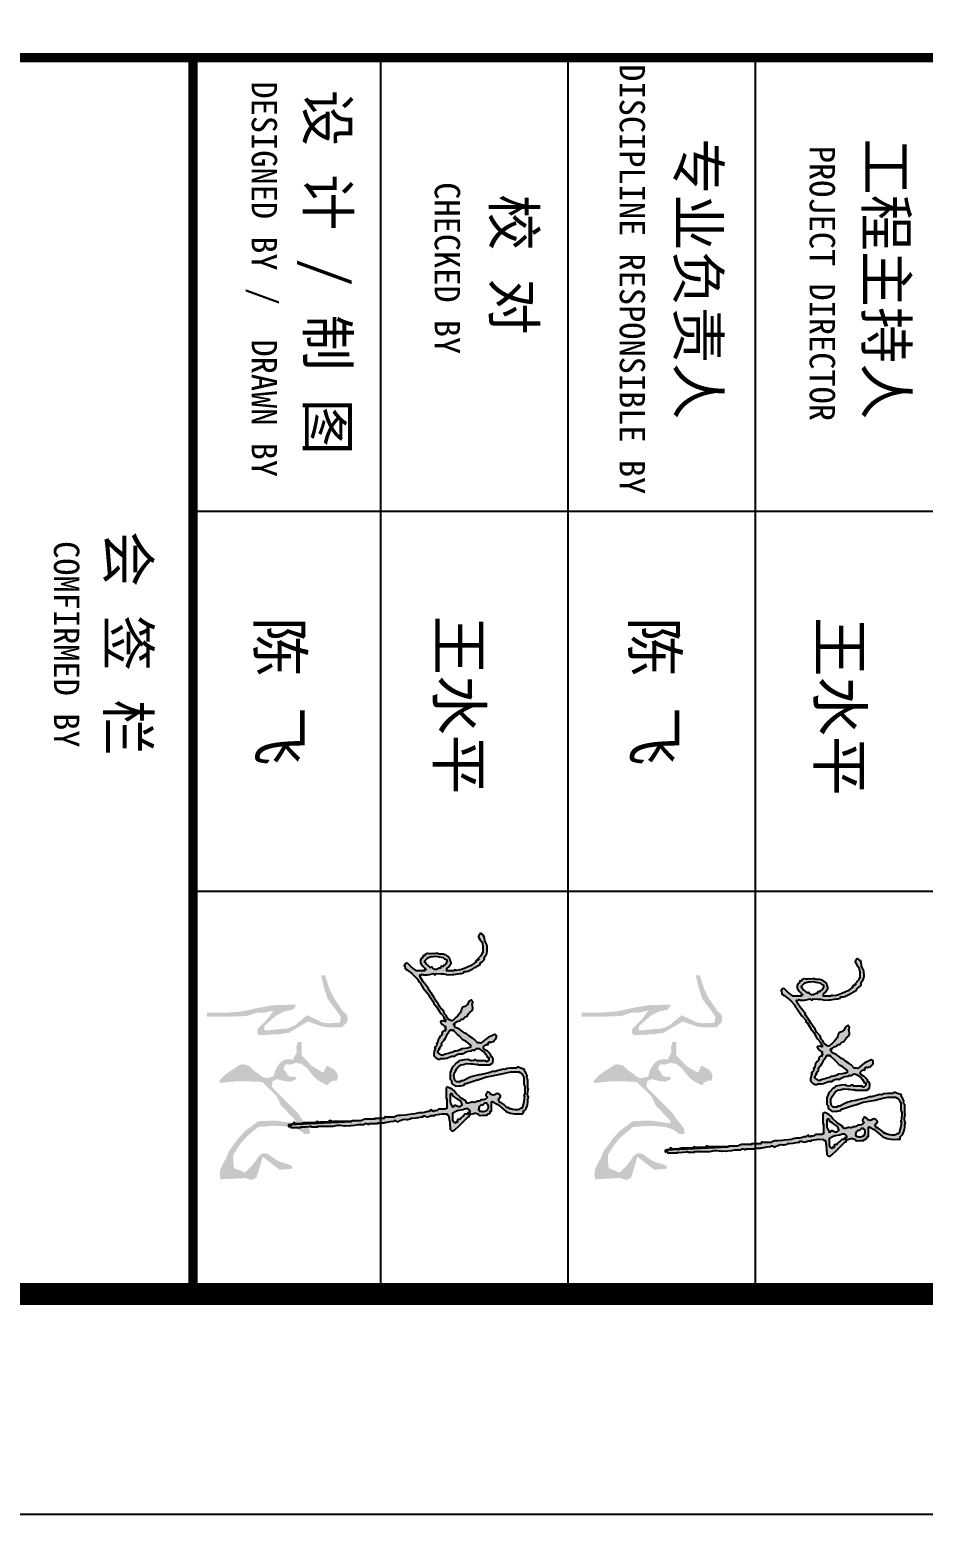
# Model space of a CAD drawing. Extents: x -496980 to 486425, y -292187 to -29437.
# Drawn here: x 46574 to 56711, y -292187 to -275343 of the extents above; entities that cross this region are included whole.
import ezdxf

# ---------------------------------------------------------------- set-up
doc = ezdxf.new("R2010")
doc.units = 0
doc.header["$LTSCALE"] = 1000
doc.header["$MEASUREMENT"] = 0
doc.layers.add('PUB_TEXT', color=7, linetype='Continuous')
doc.layers.add('PUB_TITLE', color=4, linetype='Continuous')
doc.styles.add('TQ', font='')
doc.styles.get('TQ').set_extended_font_data('SimSun')

# ---------------------------------------------------------------- blocks, each defined once
blk = doc.blocks.new('A$C21010AD8')
h = blk.add_hatch(color=247)
h.paths.add_polyline_path([(249, 1768), (240, 1777), (231, 1779), (219, 1777), (198, 1790), (187, 1796), (164, 1805), (142, 1805), (131, 1804), (109, 1802), (79, 1787), (63, 1782), (30, 1777), (16, 1768), (10, 1761), (2, 1747), (0, 1742), (3, 1736), (8, 1735), (19, 1727), (29, 1725), (42, 1729), (45, 1734), (48, 1737), (54, 1738), (77, 1754), (91, 1760), (118, 1765), (141, 1765), (153, 1765), (176, 1765), (177, 1760), (184, 1756), (188, 1759), (203, 1746), (211, 1740), (225, 1726), (228, 1723), (233, 1725), (234, 1729), (240, 1724), (242, 1718), (240, 1710), (246, 1703), (253, 1701), (261, 1704), (265, 1695), (268, 1691), (274, 1683), (293, 1653), (301, 1637), (316, 1604), (328, 1572), (332, 1555), (338, 1521), (332, 1516), (334, 1507), (341, 1503), (341, 1476), (341, 1463), (341, 1436), (332, 1436), (328, 1436), (319, 1436), (306, 1452), (297, 1459), (280, 1470), (271, 1476), (259, 1475), (243, 1469), (232, 1466), (220, 1460), (213, 1452), (209, 1445), (201, 1435), (196, 1431), (193, 1420), (189, 1404), (187, 1377), (187, 1368), (183, 1356), (181, 1336), (185, 1323), (183, 1307), (184, 1293), (185, 1287), (185, 1281), (185, 1278), (183, 1263), (185, 1254), (191, 1241), (199, 1237), (202, 1231), (200, 1223), (213, 1221), (221, 1216), (228, 1204), (243, 1198), (251, 1197), (267, 1198), (280, 1204), (300, 1222), (309, 1231), (328, 1250), (328, 1244), (328, 1241), (328, 1235), (333, 1235), (336, 1235), (341, 1235), (341, 1206), (341, 1191), (341, 1162), (315, 1129), (302, 1113), (274, 1083), (271, 1072), (274, 1064), (283, 1058), (285, 1052), (293, 1051), (298, 1055), (315, 1060), (323, 1066), (334, 1080), (364, 1120), (381, 1139), (417, 1174), (432, 1179), (439, 1184), (450, 1195), (497, 1224), (519, 1241), (560, 1278), (568, 1276), (575, 1279), (578, 1287), (616, 1309), (635, 1321), (670, 1348), (708, 1370), (727, 1383), (761, 1412), (769, 1410), (776, 1414), (779, 1421), (785, 1425), (791, 1426), (798, 1424), (795, 1409), (794, 1402), (795, 1387), (797, 1382), (805, 1380), (810, 1384), (826, 1396), (833, 1403), (846, 1418), (846, 1424), (865, 1424), (865, 1427), (868, 1428), (871, 1427), (874, 1423), (878, 1422), (883, 1424), (885, 1409), (891, 1401), (904, 1393), (917, 1394), (926, 1389), (932, 1378), (954, 1365), (967, 1360), (993, 1354), (991, 1351), (992, 1346), (996, 1345), (997, 1348), (1002, 1350), (1005, 1348), (1016, 1345), (1022, 1341), (1029, 1332), (1035, 1332), (1054, 1332), (1062, 1326), (1068, 1324), (1078, 1323), (1093, 1318), (1104, 1318), (1118, 1326), (1130, 1338), (1136, 1346), (1142, 1363), (1142, 1373), (1140, 1378), (1136, 1387), (1134, 1419), (1131, 1436), (1121, 1467), (1115, 1483), (1114, 1492), (1115, 1509), (1098, 1532), (1093, 1548), (1093, 1576), (1096, 1579), (1094, 1584), (1090, 1585), (1075, 1614), (1070, 1630), (1066, 1662), (1059, 1665), (1058, 1674), (1063, 1680), (1057, 1693), (1054, 1699), (1044, 1710), (1046, 1727), (1050, 1736), (1060, 1750), (1081, 1778), (1096, 1790), (1127, 1808), (1127, 1813), (1127, 1815), (1127, 1820), (1135, 1820), (1140, 1820), (1148, 1820), (1153, 1815), (1155, 1813), (1160, 1808), (1165, 1802), (1164, 1793), (1157, 1790), (1157, 1758), (1157, 1742), (1157, 1710), (1148, 1702), (1147, 1689), (1154, 1680), (1155, 1660), (1153, 1649), (1145, 1631), (1147, 1598), (1150, 1581), (1157, 1549), (1168, 1540), (1173, 1534), (1179, 1521), (1207, 1494), (1225, 1482), (1261, 1467), (1285, 1467), (1297, 1467), (1322, 1467), (1331, 1476), (1339, 1479), (1352, 1479), (1367, 1492), (1374, 1499), (1386, 1515), (1384, 1547), (1382, 1563), (1377, 1595), (1367, 1597), (1362, 1603), (1361, 1613), (1349, 1649), (1343, 1668), (1331, 1704), (1330, 1714), (1329, 1719), (1325, 1729), (1303, 1798), (1295, 1834), (1282, 1905), (1271, 1952), (1266, 1975), (1255, 2021), (1255, 2050), (1255, 2065), (1255, 2094), (1259, 2094), (1262, 2099), (1261, 2103), (1278, 2120), (1288, 2127), (1310, 2137), (1334, 2137), (1346, 2137), (1371, 2137), (1389, 2144), (1399, 2146), (1419, 2146), (1439, 2145), (1449, 2144), (1468, 2140), (1472, 2137), (1479, 2138), (1480, 2143), (1522, 2137), (1543, 2133), (1584, 2122), (1588, 2117), (1588, 2112), (1587, 2106), (1597, 2090), (1601, 2080), (1602, 2061), (1598, 2042), (1597, 2033), (1593, 2015), (1593, 2009), (1590, 2003), (1583, 2000), (1580, 1991), (1584, 1985), (1565, 1968), (1557, 1958), (1544, 1936), (1537, 1932), (1534, 1926), (1535, 1918), (1528, 1914), (1524, 1913), (1517, 1908), (1507, 1906), (1500, 1908), (1492, 1914), (1488, 1922), (1480, 1926), (1471, 1924), (1466, 1919), (1464, 1916), (1459, 1911), (1454, 1895), (1456, 1883), (1465, 1869), (1467, 1857), (1466, 1850), (1462, 1838), (1451, 1831), (1446, 1826), (1441, 1814), (1438, 1809), (1441, 1803), (1447, 1802), (1457, 1793), (1469, 1792), (1480, 1799), (1485, 1803), (1493, 1801), (1495, 1796), (1507, 1779), (1511, 1767), (1511, 1747), (1517, 1743), (1520, 1739), (1523, 1732), (1524, 1721), (1525, 1715), (1526, 1704), (1533, 1694), (1535, 1686), (1532, 1674), (1532, 1661), (1534, 1655), (1538, 1643), (1542, 1632), (1541, 1623), (1535, 1613), (1530, 1613), (1528, 1613), (1523, 1613), (1498, 1574), (1484, 1555), (1453, 1521), (1426, 1500), (1414, 1485), (1398, 1454), (1395, 1444), (1400, 1434), (1410, 1430), (1446, 1430), (1463, 1430), (1499, 1430), (1499, 1432), (1499, 1434), (1499, 1436), (1535, 1436), (1553, 1436), (1590, 1436), (1587, 1431), (1591, 1424), (1596, 1424), (1596, 1399), (1596, 1387), (1596, 1363), (1606, 1348), (1609, 1338), (1611, 1320), (1615, 1316), (1614, 1308), (1608, 1305), (1603, 1302), (1601, 1294), (1605, 1290), (1613, 1282), (1615, 1276), (1617, 1265), (1626, 1235), (1628, 1218), (1627, 1186), (1635, 1160), (1639, 1146), (1642, 1119), (1647, 1080), (1649, 1061), (1654, 1022), (1654, 996), (1657, 983), (1669, 961), (1669, 929), (1669, 913), (1669, 881), (1666, 882), (1664, 881), (1663, 878), (1667, 871), (1673, 868), (1681, 869), (1681, 835), (1681, 818), (1681, 784), (1684, 784), (1685, 784), (1687, 784), (1687, 747), (1687, 729), (1687, 693), (1692, 678), (1695, 671), (1700, 656), (1700, 627), (1700, 612), (1700, 583), (1702, 583), (1704, 579), (1703, 577), (1701, 574), (1703, 571), (1706, 571), (1706, 505), (1706, 472), (1706, 406), (1708, 406), (1710, 402), (1709, 400), (1700, 385), (1701, 371), (1712, 357), (1712, 328), (1712, 313), (1712, 284), (1715, 284), (1716, 280), (1715, 278), (1707, 268), (1709, 256), (1718, 248), (1718, 206), (1718, 185), (1718, 144), (1726, 121), (1728, 108), (1727, 83), (1729, 73), (1728, 66), (1721, 59), (1717, 54), (1718, 46), (1724, 43), (1731, 38), (1733, 30), (1730, 22), (1735, 22), (1737, 22), (1742, 22), (1742, 17), (1742, 15), (1742, 10), (1737, 10), (1735, 10), (1730, 10), (1737, 2), (1745, 0), (1755, 4), (1750, 10), (1753, 19), (1761, 22), (1761, 59), (1761, 77), (1761, 114), (1758, 114), (1757, 114), (1755, 114), (1757, 145), (1756, 161), (1751, 193), (1748, 197), (1750, 203), (1755, 205), (1755, 229), (1755, 242), (1755, 266), (1752, 266), (1751, 266), (1748, 266), (1748, 322), (1748, 350), (1748, 406), (1741, 447), (1740, 469), (1745, 510), (1747, 512), (1745, 515), (1742, 516), (1745, 550), (1744, 567), (1739, 601), (1734, 635), (1733, 652), (1733, 686), (1726, 696), (1724, 705), (1727, 717), (1732, 722), (1731, 732), (1724, 735), (1724, 764), (1724, 779), (1724, 808), (1721, 809), (1720, 812), (1721, 814), (1722, 817), (1721, 820), (1718, 821), (1718, 838), (1718, 846), (1718, 863), (1717, 870), (1716, 874), (1715, 881), (1710, 911), (1708, 925), (1703, 955), (1698, 963), (1698, 970), (1703, 979), (1709, 988), (1708, 999), (1700, 1006), (1696, 1022), (1693, 1030), (1687, 1046), (1690, 1070), (1689, 1083), (1684, 1107), (1678, 1112), (1676, 1118), (1678, 1125), (1673, 1159), (1671, 1176), (1666, 1211), (1667, 1215), (1666, 1219), (1663, 1223), (1657, 1226), (1655, 1236), (1660, 1241), (1664, 1263), (1662, 1275), (1654, 1296), (1653, 1308), (1653, 1315), (1657, 1326), (1651, 1327), (1648, 1332), (1640, 1373), (1638, 1394), (1639, 1436), (1646, 1441), (1650, 1446), (1651, 1454), (1701, 1462), (1726, 1464), (1776, 1467), (1781, 1471), (1783, 1474), (1788, 1479), (1792, 1489), (1791, 1497), (1785, 1506), (1736, 1557), (1712, 1583), (1663, 1634), (1661, 1641), (1651, 1645), (1645, 1640), (1640, 1632), (1633, 1629), (1623, 1631), (1635, 1625), (1640, 1616), (1639, 1604), (1655, 1588), (1662, 1580), (1678, 1564), (1687, 1558), (1690, 1550), (1687, 1540), (1695, 1533), (1702, 1532), (1712, 1534), (1711, 1525), (1714, 1519), (1721, 1515), (1716, 1503), (1711, 1498), (1700, 1491), (1670, 1491), (1656, 1491), (1627, 1491), (1610, 1525), (1604, 1544), (1599, 1582), (1591, 1599), (1589, 1609), (1590, 1628), (1595, 1633), (1597, 1635), (1602, 1640), (1613, 1646), (1623, 1645), (1633, 1637), (1639, 1648), (1640, 1656), (1636, 1668), (1631, 1689), (1632, 1702), (1639, 1723), (1646, 1728), (1649, 1732), (1654, 1741), (1650, 1765), (1650, 1777), (1651, 1802), (1643, 1803), (1638, 1809), (1639, 1817), (1633, 1827), (1626, 1831), (1614, 1832), (1614, 1837), (1614, 1840), (1614, 1844), (1580, 1844), (1563, 1844), (1529, 1844), (1529, 1847), (1528, 1849), (1526, 1850), (1551, 1895), (1566, 1916), (1599, 1954), (1616, 1975), (1623, 1989), (1630, 2015), (1637, 2051), (1639, 2070), (1636, 2106), (1637, 2116), (1639, 2125), (1632, 2131), (1626, 2132), (1617, 2131), (1606, 2142), (1601, 2147), (1590, 2158), (1567, 2166), (1556, 2169), (1532, 2174), (1516, 2174), (1508, 2174), (1492, 2177), (1489, 2180), (1482, 2178), (1480, 2174), (1454, 2171), (1440, 2172), (1413, 2177), (1411, 2178), (1407, 2176), (1407, 2174), (1375, 2174), (1360, 2174), (1328, 2174), (1316, 2165), (1305, 2163), (1291, 2167), (1277, 2160), (1270, 2157), (1255, 2152), (1251, 2145), (1245, 2142), (1236, 2143), (1228, 2127), (1225, 2118), (1221, 2100), (1214, 2088), (1215, 2075), (1224, 2064), (1222, 2032), (1222, 2016), (1227, 1985), (1233, 1971), (1234, 1963), (1233, 1948), (1241, 1919), (1244, 1904), (1252, 1875), (1253, 1860), (1254, 1853), (1258, 1838), (1265, 1820), (1268, 1810), (1270, 1790), (1280, 1751), (1285, 1731), (1294, 1692), (1306, 1650), (1314, 1630), (1334, 1591), (1338, 1584), (1338, 1579), (1337, 1570), (1346, 1554), (1348, 1543), (1346, 1524), (1340, 1518), (1337, 1515), (1331, 1509), (1308, 1503), (1296, 1502), (1273, 1503), (1263, 1508), (1258, 1510), (1249, 1515), (1223, 1532), (1212, 1543), (1194, 1567), (1190, 1588), (1187, 1598), (1182, 1619), (1183, 1656), (1184, 1674), (1191, 1710), (1187, 1714), (1189, 1721), (1194, 1723), (1194, 1766), (1194, 1788), (1194, 1832), (1188, 1833), (1185, 1840), (1188, 1844), (1178, 1848), (1169, 1854), (1150, 1858), (1139, 1857), (1121, 1850), (1120, 1843), (1113, 1837), (1105, 1838), (1080, 1819), (1068, 1806), (1054, 1777), (1045, 1771), (1037, 1769), (1026, 1771), (1017, 1780), (1013, 1785), (1008, 1796), (1005, 1799), (1007, 1804), (1011, 1805), (1007, 1812), (1001, 1815), (993, 1814), (987, 1818), (985, 1826), (990, 1832), (985, 1843), (983, 1848), (980, 1860), (973, 1867), (970, 1871), (962, 1878), (950, 1886), (941, 1888), (926, 1887), (919, 1879), (918, 1873), (920, 1863), (945, 1813), (961, 1790), (996, 1747), (993, 1735), (993, 1729), (993, 1716), (964, 1688), (951, 1671), (929, 1637), (917, 1624), (912, 1616), (904, 1601), (881, 1569), (870, 1551), (853, 1515), (846, 1508), (838, 1506), (828, 1509), (828, 1504), (828, 1502), (828, 1497), (818, 1503), (814, 1508), (810, 1518), (800, 1532), (796, 1539), (792, 1555), (782, 1564), (778, 1572), (779, 1585), (765, 1594), (758, 1603), (755, 1619), (730, 1635), (719, 1645), (700, 1668), (684, 1673), (674, 1674), (657, 1671), (643, 1668), (635, 1669), (621, 1674), (614, 1667), (611, 1664), (603, 1659), (615, 1641), (625, 1633), (645, 1625), (657, 1609), (662, 1600), (670, 1582), (681, 1574), (687, 1571), (700, 1567), (709, 1565), (714, 1563), (721, 1558), (751, 1534), (764, 1520), (789, 1491), (792, 1480), (791, 1473), (785, 1463), (775, 1448), (766, 1441), (749, 1433), (732, 1418), (722, 1412), (700, 1406), (679, 1384), (666, 1374), (639, 1360), (606, 1336), (589, 1325), (554, 1305), (540, 1294), (533, 1289), (517, 1281), (514, 1273), (507, 1270), (499, 1272), (459, 1239), (438, 1224), (395, 1195), (388, 1194), (384, 1194), (377, 1192), (379, 1199), (378, 1205), (374, 1211), (371, 1214), (372, 1221), (377, 1223), (376, 1261), (373, 1280), (365, 1317), (369, 1321), (370, 1323), (374, 1326), (375, 1333), (371, 1339), (365, 1342), (366, 1386), (368, 1408), (377, 1451), (373, 1484), (372, 1501), (368, 1534), (365, 1556), (363, 1567), (359, 1588), (354, 1591), (352, 1592), (347, 1595), (347, 1609), (346, 1617), (344, 1631), (321, 1673), (309, 1693), (286, 1735), (281, 1739), (277, 1740), (270, 1741), (261, 1751), (257, 1757)])
h.paths.add_polyline_path([(263, 1435), (266, 1434), (274, 1430), (283, 1424), (287, 1419), (292, 1409), (299, 1403), (301, 1396), (298, 1387), (303, 1382), (309, 1380), (316, 1381), (314, 1374), (315, 1369), (319, 1363), (327, 1344), (326, 1329), (316, 1311), (309, 1306), (307, 1298), (310, 1290), (298, 1275), (292, 1268), (280, 1253), (267, 1247), (263, 1239), (254, 1237), (246, 1241), (227, 1259), (219, 1271), (210, 1296), (208, 1316), (207, 1345), (212, 1367), (218, 1403), (230, 1417), (238, 1433), (255, 1439)], flags=16)
h.paths.add_polyline_path([(877, 1497), (883, 1497), (882, 1499), (883, 1503), (886, 1503), (918, 1535), (934, 1551), (965, 1582), (982, 1613), (992, 1628), (1014, 1655), (1020, 1655), (1023, 1655), (1029, 1655), (1038, 1624), (1041, 1608), (1044, 1576), (1053, 1560), (1057, 1551), (1063, 1534), (1065, 1518), (1067, 1510), (1075, 1497), (1082, 1468), (1086, 1453), (1093, 1424), (1102, 1402), (1101, 1386), (1090, 1366), (1084, 1357), (1076, 1354), (1066, 1357), (1061, 1362), (1059, 1364), (1054, 1369), (1041, 1369), (1041, 1375), (1037, 1373), (1032, 1374), (1029, 1378), (1020, 1387), (1011, 1389), (999, 1387), (972, 1409), (957, 1418), (926, 1433), (907, 1448), (897, 1454), (877, 1467)], flags=16)
h.paths.add_polyline_path([(1456, 1485), (1461, 1490), (1466, 1492), (1474, 1491), (1493, 1520), (1503, 1535), (1523, 1564), (1536, 1571), (1544, 1574), (1559, 1576), (1570, 1557), (1571, 1542), (1563, 1521), (1558, 1517), (1560, 1509), (1566, 1506), (1572, 1501), (1575, 1493), (1572, 1485), (1567, 1487), (1563, 1486), (1559, 1482), (1547, 1475), (1541, 1472), (1529, 1467), (1502, 1467), (1489, 1467), (1462, 1467), (1457, 1472), (1455, 1477)], flags=16)
h.paths.add_polyline_path([(1540, 1786), (1541, 1799), (1546, 1804), (1549, 1806), (1553, 1811), (1572, 1816), (1584, 1815), (1602, 1808), (1610, 1794), (1613, 1786), (1617, 1771), (1615, 1757), (1614, 1749), (1614, 1735), (1605, 1731), (1601, 1729), (1593, 1723), (1591, 1728), (1586, 1730), (1581, 1729), (1568, 1737), (1562, 1744), (1556, 1759), (1559, 1762), (1557, 1767), (1553, 1768), (1544, 1777)], flags=16)
at = {"color": 247}
for points in [[(185, 1278), (183, 1263), (185, 1254), (191, 1241), (199, 1237), (202, 1231), (200, 1223), (213, 1221), (221, 1216), (228, 1204), (243, 1198), (251, 1197), (267, 1198), (280, 1204), (300, 1222), (309, 1231), (328, 1250), (328, 1244), (328, 1241), (328, 1235), (333, 1235), (336, 1235), (341, 1235), (341, 1206), (341, 1191), (341, 1162), (315, 1129), (302, 1113), (274, 1083), (271, 1072), (274, 1064), (283, 1058), (285, 1052), (293, 1051), (298, 1055), (315, 1060), (323, 1066), (334, 1080), (364, 1120), (381, 1139), (417, 1174), (432, 1179), (439, 1184), (450, 1195), (497, 1224), (519, 1241), (560, 1278), (568, 1276), (575, 1279), (578, 1287), (616, 1309), (635, 1321), (670, 1348), (708, 1370), (727, 1383), (761, 1412), (769, 1410), (776, 1414), (779, 1421), (785, 1425), (791, 1426), (798, 1424), (795, 1409), (794, 1402), (795, 1387), (797, 1382), (805, 1380), (810, 1384), (826, 1396), (833, 1403), (846, 1418), (846, 1424), (846, 1418), (846, 1424), (865, 1424), (846, 1424), (865, 1424), (865, 1427), (868, 1428), (871, 1427), (874, 1423), (878, 1422), (883, 1424), (885, 1409), (891, 1401), (904, 1393), (917, 1394), (926, 1389), (932, 1378), (954, 1365), (967, 1360), (993, 1354), (991, 1351), (992, 1346), (996, 1345), (997, 1348), (1002, 1350), (1005, 1348), (1016, 1345), (1022, 1341), (1029, 1332), (1035, 1332), (1054, 1332), (1062, 1326), (1068, 1324), (1078, 1323), (1093, 1318), (1104, 1318), (1118, 1326), (1130, 1338), (1136, 1346), (1142, 1363), (1142, 1373), (1140, 1378), (1136, 1387), (1134, 1419), (1131, 1436), (1121, 1467), (1115, 1483), (1114, 1492), (1115, 1509), (1098, 1532), (1093, 1548), (1093, 1576), (1096, 1579), (1094, 1584), (1090, 1585), (1075, 1614), (1070, 1630), (1066, 1662), (1059, 1665), (1058, 1674), (1063, 1680), (1057, 1693), (1054, 1699), (1044, 1710), (1046, 1727), (1050, 1736), (1060, 1750), (1081, 1778), (1096, 1790), (1127, 1808), (1127, 1813), (1127, 1815), (1127, 1820), (1135, 1820), (1140, 1820), (1148, 1820), (1153, 1815), (1155, 1813), (1160, 1808), (1165, 1802), (1164, 1793), (1157, 1790), (1157, 1758), (1157, 1742), (1157, 1710), (1148, 1702), (1147, 1689), (1154, 1680), (1155, 1660), (1153, 1649), (1145, 1631), (1147, 1598), (1150, 1581), (1157, 1549), (1168, 1540), (1173, 1534), (1179, 1521), (1207, 1494), (1225, 1482), (1261, 1467), (1285, 1467), (1297, 1467), (1322, 1467), (1331, 1476), (1339, 1479), (1352, 1479), (1367, 1492), (1374, 1499), (1386, 1515), (1384, 1547), (1382, 1563), (1377, 1595), (1367, 1597), (1362, 1603), (1361, 1613), (1349, 1649), (1343, 1668), (1331, 1704), (1330, 1714), (1329, 1719), (1325, 1729), (1303, 1798), (1295, 1834), (1282, 1905), (1271, 1952), (1266, 1975), (1255, 2021), (1255, 2050), (1255, 2065), (1255, 2094), (1259, 2094), (1262, 2099), (1261, 2103), (1278, 2120), (1288, 2127), (1310, 2137), (1334, 2137), (1346, 2137), (1371, 2137), (1389, 2144), (1399, 2146), (1419, 2146), (1439, 2145), (1449, 2144), (1468, 2140), (1472, 2137), (1479, 2138), (1480, 2143), (1522, 2137), (1543, 2133), (1584, 2122), (1588, 2117), (1588, 2112), (1587, 2106), (1597, 2090), (1601, 2080), (1602, 2061), (1598, 2042), (1597, 2033), (1593, 2015), (1593, 2010), (1592, 2007), (1590, 2003), (1583, 2000), (1580, 1991), (1584, 1985), (1565, 1968), (1557, 1958), (1544, 1936), (1537, 1932), (1534, 1926), (1535, 1918), (1528, 1914), (1524, 1913), (1517, 1908), (1507, 1906), (1500, 1908), (1492, 1914), (1488, 1922), (1480, 1926), (1471, 1924), (1466, 1919), (1464, 1916), (1459, 1911), (1454, 1895), (1456, 1883), (1465, 1869), (1467, 1857), (1466, 1850), (1462, 1838), (1451, 1831), (1446, 1826), (1441, 1814), (1438, 1809), (1441, 1803), (1447, 1802), (1457, 1793), (1469, 1792), (1480, 1799), (1485, 1803), (1493, 1801), (1495, 1796), (1507, 1779), (1511, 1767), (1511, 1747), (1517, 1743), (1520, 1739), (1523, 1732), (1524, 1721), (1525, 1715), (1526, 1704), (1533, 1694), (1535, 1686), (1532, 1674), (1532, 1661), (1534, 1655), (1538, 1643), (1542, 1632), (1541, 1623), (1535, 1613), (1530, 1613), (1528, 1613), (1523, 1613), (1498, 1574), (1484, 1555), (1453, 1521), (1426, 1500), (1414, 1485), (1398, 1454), (1395, 1444), (1400, 1434), (1410, 1430), (1446, 1430), (1463, 1430), (1499, 1430), (1499, 1432), (1499, 1434), (1499, 1436), (1535, 1436), (1553, 1436), (1590, 1436), (1587, 1431), (1591, 1424), (1596, 1424), (1596, 1399), (1596, 1387), (1596, 1363), (1606, 1348), (1609, 1338), (1611, 1320), (1615, 1316), (1614, 1308), (1608, 1305), (1603, 1302), (1601, 1294), (1605, 1290), (1613, 1282), (1615, 1276), (1617, 1265), (1626, 1235), (1628, 1218), (1627, 1186), (1635, 1160), (1639, 1146), (1642, 1119), (1647, 1080), (1649, 1061), (1654, 1022), (1654, 996), (1657, 983), (1669, 961), (1669, 929), (1669, 913), (1669, 881), (1666, 882), (1664, 881), (1663, 878), (1667, 871), (1673, 868), (1681, 869), (1681, 835), (1681, 818), (1681, 784), (1684, 784), (1685, 784), (1687, 784), (1687, 747), (1687, 729), (1687, 693), (1692, 678), (1695, 671), (1700, 656), (1700, 627), (1700, 612), (1700, 583), (1702, 583), (1704, 579), (1703, 577), (1701, 574), (1703, 571), (1706, 571), (1706, 505), (1706, 472), (1706, 406), (1708, 406), (1710, 402), (1709, 400), (1700, 385), (1701, 371), (1712, 357), (1712, 328), (1712, 313), (1712, 284), (1715, 284), (1716, 280), (1715, 278), (1707, 268), (1709, 256), (1718, 248), (1718, 206), (1718, 185), (1718, 144), (1726, 121), (1728, 108), (1727, 83), (1729, 73), (1728, 66), (1721, 59), (1717, 54), (1718, 46), (1724, 43), (1731, 38), (1733, 30), (1730, 22), (1735, 22), (1737, 22), (1742, 22), (1742, 17), (1742, 15), (1742, 10), (1737, 10), (1735, 10), (1706, 571), (1737, 2), (1745, 0), (1755, 4), (1750, 10), (1753, 19), (1761, 22), (1761, 59), (1761, 77), (1761, 114), (1758, 114), (1757, 114), (1755, 114), (1757, 145), (1756, 161), (1751, 193), (1748, 197), (1750, 203), (1755, 205), (1755, 229), (1755, 242), (1755, 266), (1752, 266), (1751, 266), (1748, 266), (1748, 322), (1748, 350), (1748, 406), (1741, 447), (1740, 469), (1745, 510), (1747, 512), (1745, 515), (1742, 516), (1745, 550), (1744, 567), (1739, 601), (1734, 635), (1733, 652), (1733, 686), (1726, 696), (1724, 705), (1727, 717), (1732, 722), (1731, 732), (1724, 735), (1724, 764), (1724, 779), (1724, 808), (1721, 809), (1720, 812), (1721, 814), (1722, 817), (1721, 820), (1718, 821), (1718, 838), (1718, 846), (1718, 863), (1717, 870), (1716, 874), (1715, 881), (1710, 911), (1708, 925), (1703, 955), (1698, 963), (1698, 970), (1703, 979), (1709, 988), (1708, 999), (1700, 1006), (1696, 1022), (1693, 1030), (1687, 1046), (1690, 1070), (1689, 1083), (1684, 1107), (1678, 1112), (1676, 1118), (1678, 1125), (1673, 1159), (1671, 1176), (1666, 1211), (1667, 1215), (1666, 1219), (1663, 1223), (1657, 1226), (1655, 1236), (1660, 1241), (1664, 1263), (1662, 1275), (1654, 1296), (1653, 1308), (1653, 1315), (1657, 1326), (1653, 1327), (1650, 1329), (1648, 1332), (1640, 1373), (1638, 1394), (1639, 1436), (1646, 1441), (1650, 1446), (1651, 1454), (1701, 1462), (1726, 1464), (1776, 1467), (1781, 1471), (1783, 1474), (1788, 1479), (1792, 1489), (1791, 1497), (1785, 1506), (1736, 1557), (1712, 1583), (1663, 1634), (1661, 1641), (1651, 1645), (1645, 1640), (1640, 1632), (1633, 1629), (1623, 1631), (1635, 1625), (1640, 1616), (1639, 1604), (1655, 1588), (1662, 1580), (1678, 1564), (1687, 1558), (1690, 1550), (1687, 1540), (1695, 1533), (1702, 1532), (1712, 1534), (1711, 1525), (1714, 1519), (1721, 1515), (1716, 1503), (1711, 1498), (1700, 1491), (1670, 1491), (1656, 1491), (1627, 1491), (1610, 1525), (1604, 1544), (1599, 1582), (1591, 1599), (1589, 1609), (1590, 1628), (1595, 1633), (1597, 1635), (1602, 1640), (1613, 1646), (1623, 1645), (1633, 1637), (1639, 1648), (1640, 1656), (1636, 1668), (1631, 1689), (1632, 1702), (1639, 1723), (1646, 1728), (1649, 1732), (1654, 1741), (1650, 1765), (1650, 1777), (1651, 1802), (1643, 1803), (1638, 1809), (1639, 1817), (1633, 1827), (1626, 1831), (1614, 1832), (1614, 1837), (1614, 1840), (1614, 1844), (1580, 1844), (1563, 1844), (1529, 1844), (1529, 1847), (1528, 1849), (1526, 1850), (1551, 1895), (1566, 1916), (1599, 1954), (1616, 1975), (1623, 1989), (1630, 2015), (1637, 2051), (1639, 2070), (1636, 2106), (1637, 2114), (1637, 2117), (1639, 2125), (1632, 2131), (1626, 2132), (1617, 2131), (1606, 2142), (1601, 2147), (1590, 2158), (1567, 2166), (1556, 2169), (1532, 2174), (1516, 2174), (1508, 2174), (1492, 2177), (1489, 2180), (1482, 2178), (1480, 2174), (1454, 2171), (1440, 2172), (1413, 2177), (1411, 2178), (1407, 2176), (1407, 2174), (1375, 2174), (1360, 2174), (1328, 2174), (1316, 2165), (1305, 2163), (1291, 2167), (1277, 2160), (1270, 2157), (1255, 2152), (1251, 2145), (1245, 2142), (1236, 2143), (1228, 2127), (1225, 2118), (1221, 2100), (1214, 2088), (1215, 2075), (1224, 2064), (1222, 2032), (1222, 2016), (1227, 1985), (1233, 1971), (1234, 1963), (1233, 1948), (1241, 1919), (1244, 1904), (1252, 1875), (1253, 1860), (1254, 1853), (1258, 1838), (1265, 1820), (1268, 1810), (1270, 1790), (1280, 1751), (1285, 1731), (1294, 1692), (1306, 1650), (1314, 1630), (1334, 1591), (1338, 1584), (1338, 1579), (1337, 1570), (1346, 1554), (1348, 1543), (1346, 1524), (1340, 1518), (1337, 1515), (1331, 1509), (1308, 1503), (1296, 1502), (1273, 1503), (1263, 1508), (1258, 1510), (1249, 1515), (1223, 1532), (1212, 1543), (1194, 1567), (1190, 1588), (1187, 1598), (1182, 1619), (1183, 1656), (1184, 1674), (1191, 1710), (1187, 1714), (1189, 1721), (1194, 1723), (1194, 1766), (1194, 1788), (1194, 1832), (1188, 1833), (1185, 1840), (1188, 1844), (1180, 1848), (1177, 1849), (1169, 1854), (1150, 1858), (1139, 1857), (1121, 1850), (1120, 1843), (1113, 1837), (1105, 1838), (1080, 1819), (1068, 1806), (1054, 1777), (1045, 1771), (1037, 1769), (1026, 1771), (1017, 1780), (1013, 1785), (1008, 1796), (1005, 1799), (1007, 1804), (1011, 1805), (1007, 1812), (1001, 1815), (993, 1814), (987, 1818), (985, 1826), (990, 1832), (985, 1843), (983, 1848), (980, 1860), (973, 1867), (970, 1871), (962, 1878), (950, 1886), (941, 1888), (926, 1887), (919, 1879), (918, 1873), (920, 1863), (945, 1813), (961, 1790), (996, 1747), (993, 1735), (993, 1729), (993, 1716), (964, 1688), (951, 1671), (929, 1637), (917, 1624), (912, 1616), (904, 1601), (881, 1569), (870, 1551), (853, 1515), (846, 1508), (838, 1506), (828, 1509), (828, 1504), (828, 1502), (828, 1497), (818, 1503), (814, 1508), (810, 1518), (800, 1532), (796, 1539), (792, 1555), (782, 1564), (778, 1572), (779, 1585), (765, 1594), (758, 1603), (755, 1619), (730, 1635), (719, 1645), (700, 1668), (684, 1673), (674, 1674), (657, 1671), (643, 1668), (635, 1669), (621, 1674), (614, 1667), (611, 1664), (603, 1659), (615, 1641), (625, 1633), (645, 1625), (657, 1609), (662, 1600), (670, 1582), (681, 1574), (687, 1571), (700, 1567), (709, 1565), (714, 1563), (721, 1558), (751, 1534), (764, 1520), (789, 1491), (792, 1480), (791, 1473), (785, 1463), (775, 1448), (766, 1441), (749, 1433), (732, 1418), (722, 1412), (700, 1406), (679, 1384), (666, 1374), (639, 1360), (606, 1336), (589, 1325), (554, 1305), (540, 1294), (533, 1289), (517, 1281), (514, 1273), (507, 1270), (499, 1272), (459, 1239), (438, 1224), (395, 1195), (388, 1194), (384, 1194), (377, 1192), (379, 1199), (378, 1205), (374, 1211), (371, 1214), (372, 1221), (377, 1223), (376, 1261), (373, 1280), (365, 1317), (369, 1321), (370, 1323), (374, 1326), (375, 1333), (371, 1339), (365, 1342), (366, 1386), (368, 1408), (377, 1451), (373, 1484), (372, 1501), (368, 1534), (365, 1556), (363, 1567), (359, 1588), (354, 1591), (352, 1592), (347, 1595), (347, 1609), (346, 1617), (344, 1631), (321, 1673), (309, 1693), (286, 1735), (281, 1739), (277, 1740), (270, 1741), (261, 1751), (257, 1757), (249, 1768), (240, 1777), (231, 1779), (219, 1777), (198, 1790), (187, 1796), (164, 1805), (142, 1805), (131, 1804), (109, 1802), (79, 1787), (63, 1782), (30, 1777), (16, 1768), (10, 1761), (2, 1747), (0, 1742), (3, 1736), (8, 1735), (19, 1727), (29, 1725), (42, 1729), (45, 1734), (48, 1737), (54, 1738), (77, 1754), (91, 1760), (118, 1765), (141, 1765), (153, 1765), (176, 1765), (177, 1760), (184, 1756), (188, 1759), (203, 1746), (211, 1740), (225, 1726), (228, 1723), (233, 1725), (234, 1729), (240, 1724), (242, 1718), (240, 1710), (246, 1703), (253, 1701), (261, 1704), (265, 1695), (268, 1691), (274, 1683), (293, 1653), (301, 1637), (316, 1604), (328, 1572), (332, 1555), (338, 1521), (332, 1516), (334, 1507), (341, 1503), (341, 1476), (341, 1463), (341, 1436), (332, 1436), (328, 1436), (319, 1436), (306, 1452), (297, 1459), (280, 1470), (271, 1476), (259, 1475), (243, 1469), (232, 1466), (220, 1460), (213, 1452), (209, 1445), (201, 1435), (196, 1431), (193, 1420), (189, 1404), (187, 1377), (187, 1368), (183, 1356), (181, 1336), (185, 1323), (183, 1307), (184, 1293), (185, 1287), (185, 1281)], [(1593, 1723), (1601, 1729), (1605, 1731), (1614, 1735), (1614, 1749), (1615, 1757), (1617, 1771), (1613, 1786), (1610, 1794), (1602, 1808), (1584, 1815), (1572, 1816), (1553, 1811), (1549, 1806), (1546, 1804), (1541, 1799), (1540, 1786), (1544, 1777), (1553, 1768), (1557, 1767), (1559, 1762), (1556, 1759), (1562, 1744), (1568, 1737), (1581, 1729), (1586, 1730), (1591, 1728)], [(883, 1497), (877, 1497), (883, 1497), (877, 1497), (877, 1467), (877, 1497), (877, 1497), (877, 1497), (877, 1497), (877, 1467), (897, 1454), (907, 1448), (926, 1433), (957, 1418), (972, 1409), (999, 1387), (1011, 1389), (1020, 1387), (1029, 1378), (1032, 1374), (1037, 1373), (1041, 1375), (1041, 1369), (1054, 1369), (1059, 1364), (1061, 1362), (1066, 1357), (1076, 1354), (1084, 1357), (1090, 1366), (1101, 1386), (1102, 1402), (1093, 1424), (1086, 1453), (1082, 1468), (1075, 1497), (1067, 1510), (1065, 1518), (1063, 1534), (1057, 1551), (1053, 1560), (1044, 1576), (1041, 1608), (1038, 1624), (1029, 1655), (1023, 1655), (1020, 1655), (1014, 1655), (992, 1628), (982, 1613), (965, 1582), (934, 1551), (918, 1535), (886, 1503), (883, 1503), (882, 1499), (883, 1497), (877, 1497), (883, 1497), (877, 1497), (877, 1467), (877, 1497), (877, 1467), (897, 1454), (907, 1448), (926, 1433), (957, 1418), (972, 1409), (999, 1387), (1011, 1389), (1020, 1387), (1029, 1378), (1032, 1374), (1037, 1373), (1041, 1375), (1041, 1369), (1041, 1375), (1041, 1369), (1054, 1369), (1041, 1369), (1054, 1369), (1059, 1364), (1061, 1362), (1066, 1357), (1076, 1354), (1084, 1357), (1090, 1366), (1101, 1386), (1102, 1402), (1093, 1424), (1086, 1453), (1082, 1468), (1075, 1497), (1067, 1510), (1065, 1518), (1063, 1534), (1057, 1551), (1053, 1560), (1044, 1576), (1041, 1608), (1038, 1624), (1029, 1655), (1023, 1655), (1020, 1655), (1014, 1655), (992, 1628), (982, 1613), (965, 1582), (934, 1551), (918, 1535), (886, 1503), (883, 1503), (882, 1499)], [(1462, 1467), (1489, 1467), (1502, 1467), (1529, 1467), (1541, 1472), (1547, 1475), (1559, 1482), (1563, 1486), (1567, 1487), (1572, 1485), (1575, 1493), (1572, 1501), (1566, 1506), (1560, 1509), (1558, 1517), (1563, 1521), (1571, 1542), (1570, 1557), (1559, 1576), (1544, 1574), (1536, 1571), (1523, 1564), (1503, 1535), (1493, 1520), (1474, 1491), (1466, 1492), (1461, 1490), (1456, 1485), (1455, 1477), (1457, 1472)], [(1041, 1369), (1054, 1369), (1041, 1369), (1041, 1375)], [(1029, 1332), (1035, 1332)], [(1035, 1332), (1054, 1332)]]:
    blk.add_lwpolyline(points, close=True, dxfattribs=at)
blk.add_lwpolyline([(255, 1439), (263, 1435), (266, 1434), (274, 1430), (283, 1424), (287, 1419), (292, 1409), (299, 1403), (301, 1396), (298, 1387), (303, 1382), (309, 1380), (316, 1381), (314, 1374), (315, 1369), (319, 1363), (327, 1344), (326, 1329), (316, 1311), (309, 1306), (307, 1298), (310, 1290), (298, 1275), (292, 1268), (280, 1253), (267, 1247), (263, 1239), (254, 1237), (246, 1241), (227, 1259), (219, 1271), (210, 1296), (208, 1316), (207, 1345), (212, 1367), (218, 1403), (230, 1417), (238, 1433), (255, 1440)], dxfattribs=at)

msp = doc.modelspace()

# ---------------------------------------------------------------- hatches: boundary and pattern name
h = msp.add_hatch(color=7)
h.dxf.hatch_style = 1
h.paths.add_polyline_path([(49208.8, -287281.2), (49373.1, -287438), (49423.3, -287545), (49589.9, -287720.1), (49593.8, -287752), (49539, -287746.8), (49518.8, -287741.9), (49386.5, -287722.8), (49310.5, -287719.9), (49165.6, -287727.4), (49011.4, -287843.3), (48944.2, -287917.6), (48832, -288069.1), (48816.3, -288112.4), (48798, -288156.9), (48778.7, -288186.4), (48740, -288265.3), (48730.8, -288314.3), (48736.9, -288385.8), (48834.6, -288381.4), (48895, -288378.4), (49021, -288371.5), (49078, -288391.2), (49108.7, -288388.1), (49148.1, -288364.9), (49218.1, -288130.8), (49409.6, -288277.3), (49546.6, -288266.8), (49552.5, -288253.9), (49546.1, -288234.5), (49523.1, -288222), (49419.8, -288190.5), (49364.9, -288163), (49279.6, -288100.7), (49235.7, -288089.6), (49208.2, -288095.8), (49172.1, -288125.1), (49125, -288194.2), (49096, -288229.8), (49017.5, -288310.1), (48892.9, -288259.7), (48885, -288193.4), (48884.1, -288105.1), (48973.5, -287972.2), (49025.9, -287913.2), (49149.1, -287807.4), (49157.3, -287802.7), (49163.6, -287797.3), (49177.3, -287791.5), (49332.6, -287780.8), (49399.3, -287780.8), (49538.2, -287792), (49607.9, -287814.6), (49640.6, -287834.2), (49692.1, -287871.7), (49720.5, -287871.7), (49738.7, -287871.7), (49751.3, -287871.7), (49752.3, -287836.2), (49743.7, -287807.3), (49711.4, -287761.6), (49672.8, -287716.5), (49648.5, -287684.7), (49618, -287637.5), (49512.3, -287531.8), (49457.7, -287477.2), (49348, -287367.5), (49319.5, -287334.3), (49331.8, -287272.5), (49378.3, -287249), (49471.6, -287273.1), (49532.4, -287277.7), (49603.1, -287249), (49591.3, -287235.1), (49589.9, -287229.2), (49585.3, -287221.7), (49545.7, -287226.4), (49502.6, -287208.4), (49482.1, -287168.3), (49449.7, -287134.7), (49478.3, -287080.2), (49525.7, -287084.9), (49597, -287065.6), (49654.1, -287076), (49716.3, -287120.8), (49800.1, -287225.7), (49852.1, -287268.5), (49950.2, -287319.7), (49974.7, -287288.8), (50017.8, -287267.3), (50059.2, -287266.2), (50070.6, -287223.8), (50064.2, -287188.4), (50031.3, -287142.7), (49984.7, -287119.1), (49958.2, -287102.5), (49942.9, -287100.9), (49904.8, -287177.3), (49774.6, -287100.6), (49714, -287036.6), (49694.1, -287016.7), (49685, -287007.6), (49659.6, -286982.2), (49659.6, -286905.4), (49659.6, -286872.1), (49659.6, -286829.9), (49647.8, -286829.9), (49629.6, -286829.9), (49614.7, -286828), (49600.4, -286884.3), (49601.8, -286947.5), (49560.6, -287027.8), (49496.5, -287024.9), (49461.1, -287031.4), (49413.8, -287065.4), (49377.3, -287115.3), (49363.1, -287143.6), (49339.9, -287219.7), (49266.7, -287238.1), (49216.5, -287227), (49169.6, -287188.8), (49122.9, -287157.5), (49098.8, -287136.9), (49064.7, -287099.7), (48999.9, -287080.9), (48956.5, -287087.6), (48894.7, -287128.9), (48809.6, -287184.7), (48771.3, -287217.1), (48722, -287270.3), (48735.1, -287290), (48735.6, -287293.7), (48905.8, -287275.9), (49005.6, -287272.8)])
h.paths.add_polyline_path([(49335.2, -286559.2), (49379.2, -286524.7), (49467.2, -286479.9), (49519.7, -286469.9), (49558, -286461.4), (49588.9, -286429.6), (49593.4, -286417.1), (49591.7, -286410), (49584.9, -286403.9), (49350.2, -286410.9), (49228.2, -286429.2), (48988.6, -286480.6), (48817.5, -286494.6), (48732.7, -286494.6), (48583.6, -286494.6), (48585.7, -286502.3), (48585.4, -286519.9), (48585, -286534.4), (48583.5, -286540.5), (48756.9, -286540.5), (48853.9, -286540.5), (49041.3, -286533.1), (49106.7, -286509.2), (49152.8, -286495.4), (49233.2, -286495.2), (49341.5, -286471.3), (49282, -286552.6), (49261.5, -286578), (49218.3, -286621.3), (49197, -286642.5), (49159.7, -286679.8), (49154.6, -286711.2), (49160.2, -286730.9), (49178.7, -286752), (49398.8, -286739.9), (49513.6, -286724.8), (49731.2, -286595.3), (49892.2, -286652.8), (49969.8, -286662.6), (50114.9, -286660.9), (50137.9, -286638), (50153, -286622.8), (50177.4, -286598.5), (50181, -286546.9), (50167.9, -286514.1), (50121.4, -286471.7), (50018.7, -286316.7), (49976.5, -286229.1), (49925.3, -286070.4), (49905.3, -286070.4), (49887.1, -286070.4), (49879.4, -286070.4), (49920.2, -286237.6), (49955.5, -286342.4), (50077, -286504.2), (50100.5, -286538.8), (50100.5, -286556.9), (50093.5, -286610), (49956.8, -286615.8), (49897.5, -286608.2), (49721.2, -286525.2), (49582.7, -286638.8), (49502.9, -286673.9), (49315, -286691.5), (49271.4, -286697.9), (49236.9, -286694.4), (49237.6, -286647.1)])
h = msp.add_hatch(color=7)
h.dxf.hatch_style = 1
h.paths.add_polyline_path([(53458.7, -287281.2), (53623.1, -287438), (53673.2, -287545), (53839.8, -287720.1), (53843.8, -287752), (53789, -287746.8), (53768.8, -287741.9), (53636.5, -287722.8), (53560.4, -287719.9), (53415.6, -287727.4), (53261.3, -287843.3), (53194.2, -287917.6), (53082, -288069.1), (53066.3, -288112.4), (53047.9, -288156.9), (53028.7, -288186.4), (52990, -288265.3), (52980.8, -288314.3), (52986.9, -288385.8), (53084.5, -288381.4), (53145, -288378.4), (53270.9, -288371.5), (53328, -288391.2), (53358.7, -288388.1), (53398.1, -288364.9), (53468.1, -288130.8), (53659.6, -288277.3), (53796.6, -288266.8), (53802.5, -288253.9), (53796, -288234.5), (53773.1, -288222), (53669.8, -288190.5), (53614.9, -288163), (53529.6, -288100.7), (53485.7, -288089.6), (53458.1, -288095.8), (53422.1, -288125.1), (53375, -288194.2), (53346, -288229.8), (53267.5, -288310.1), (53142.8, -288259.7), (53135, -288193.4), (53134, -288105.1), (53223.4, -287972.2), (53275.9, -287913.2), (53399, -287807.4), (53407.3, -287802.7), (53413.5, -287797.3), (53427.3, -287791.5), (53582.6, -287780.8), (53649.3, -287780.8), (53788.2, -287792), (53857.9, -287814.6), (53890.5, -287834.2), (53942.1, -287871.7), (53970.5, -287871.7), (53988.6, -287871.7), (54001.2, -287871.7), (54002.3, -287836.2), (53993.6, -287807.3), (53961.4, -287761.6), (53922.8, -287716.5), (53898.5, -287684.7), (53868, -287637.5), (53762.2, -287531.8), (53707.7, -287477.2), (53597.9, -287367.5), (53569.4, -287334.3), (53581.8, -287272.5), (53628.3, -287249), (53721.6, -287273.1), (53782.4, -287277.7), (53853.1, -287249), (53841.3, -287235.1), (53839.8, -287229.2), (53835.2, -287221.7), (53795.7, -287226.4), (53752.6, -287208.4), (53732.1, -287168.3), (53699.6, -287134.7), (53728.3, -287080.2), (53775.6, -287084.9), (53846.9, -287065.6), (53904.1, -287076), (53966.3, -287120.8), (54050.1, -287225.7), (54102.1, -287268.5), (54200.2, -287319.7), (54224.6, -287288.8), (54267.7, -287267.3), (54309.1, -287266.2), (54320.6, -287223.8), (54314.2, -287188.4), (54281.3, -287142.7), (54234.7, -287119.1), (54208.2, -287102.5), (54192.8, -287100.9), (54154.8, -287177.3), (54024.6, -287100.6), (53964, -287036.6), (53944, -287016.7), (53935, -287007.6), (53909.6, -286982.2), (53909.6, -286905.4), (53909.6, -286872.1), (53909.6, -286829.9), (53897.7, -286829.9), (53879.6, -286829.9), (53864.7, -286828), (53850.4, -286884.3), (53851.8, -286947.5), (53810.6, -287027.8), (53746.4, -287024.9), (53711.1, -287031.4), (53663.7, -287065.4), (53627.3, -287115.3), (53613.1, -287143.6), (53589.9, -287219.7), (53516.6, -287238.1), (53466.5, -287227), (53419.5, -287188.8), (53372.8, -287157.5), (53348.8, -287136.9), (53314.7, -287099.7), (53249.9, -287080.9), (53206.5, -287087.6), (53144.7, -287128.9), (53059.5, -287184.7), (53021.3, -287217.1), (52972, -287270.3), (52985.1, -287290), (52985.6, -287293.7), (53155.8, -287275.9), (53255.6, -287272.8)])
h.paths.add_polyline_path([(53585.2, -286559.2), (53629.1, -286524.7), (53717.2, -286479.9), (53769.7, -286469.9), (53808, -286461.4), (53838.9, -286429.6), (53843.4, -286417.1), (53841.7, -286410), (53834.9, -286403.9), (53600.2, -286410.9), (53478.2, -286429.2), (53238.6, -286480.6), (53067.5, -286494.6), (52982.6, -286494.6), (52833.6, -286494.6), (52835.6, -286502.3), (52835.4, -286519.9), (52834.9, -286534.4), (52833.4, -286540.5), (53006.9, -286540.5), (53103.8, -286540.5), (53291.3, -286533.1), (53356.7, -286509.2), (53402.8, -286495.4), (53483.2, -286495.2), (53591.4, -286471.3), (53532, -286552.6), (53511.5, -286578), (53468.2, -286621.3), (53447, -286642.5), (53409.7, -286679.8), (53404.6, -286711.2), (53410.2, -286730.9), (53428.7, -286752), (53648.8, -286739.9), (53763.6, -286724.8), (53981.2, -286595.3), (54142.2, -286652.8), (54219.8, -286662.6), (54364.9, -286660.9), (54387.9, -286638), (54403, -286622.8), (54427.4, -286598.5), (54431, -286546.9), (54417.9, -286514.1), (54371.4, -286471.7), (54268.7, -286316.7), (54226.4, -286229.1), (54175.3, -286070.4), (54155.3, -286070.4), (54137.1, -286070.4), (54129.4, -286070.4), (54170.2, -286237.6), (54205.5, -286342.4), (54326.9, -286504.2), (54350.5, -286538.8), (54350.5, -286556.9), (54343.5, -286610), (54206.8, -286615.8), (54147.5, -286608.2), (53971.2, -286525.2), (53832.6, -286638.8), (53752.9, -286673.9), (53565, -286691.5), (53521.4, -286697.9), (53486.9, -286694.4), (53487.5, -286647.1)])

# ---------------------------------------------------------------- linework, layer by layer
at = {"layer": 'PUB_TITLE'}
for p, q in [((48428.4, -275661.9), (48428.4, -289686.9)), ((50553.4, -275661.9), (50553.4, -289686.9)), ((52678.4, -275661.9), (52678.4, -289686.9)), ((54803.4, -275661.9), (54803.4, -289686.9)), ((48428.4, -280804.5), (63303.4, -280804.5)), ((48428.4, -285118.2), (63303.4, -285118.2))]:
    msp.add_line(p, q, dxfattribs=at)
msp.add_lwpolyline([(21498.5, -29436.9), (21498.5, -292186.9), (169998.5, -292186.9), (169998.5, -29436.9)], close=True, dxfattribs=at)
at = {"layer": 'PUB_TITLE', "const_width": 250}
msp.add_lwpolyline([(23998.5, -35686.9), (23998.5, -289686.9), (167498.5, -289686.9), (167498.5, -35686.9)], close=True, dxfattribs=at)
at = {"layer": 'PUB_TITLE', "lineweight": 40, "const_width": 106.2, "elevation": -69.6}
for points in [[(167498.5, -275661.9), (23998.5, -275661.9)], [(48428.4, -275661.9), (48428.4, -289686.9)]]:
    msp.add_lwpolyline(points, dxfattribs=at)

# ---------------------------------------------------------------- block references
at = {"xscale": 1.25, "yscale": 1.25, "zscale": 1.25, "rotation": 270}
for p in [(49509.4, -285596.5, 69.6), (53783.3, -285884, 69.6)]:
    msp.add_blockref('A$C21010AD8', p, dxfattribs=at)

# ---------------------------------------------------------------- texts
at = {"layer": 'PUB_TEXT', "style": 'TQ'}
for s, p in [('陈 飞', (49164.7, -282006.9, 69.6)), ('王水平', (51198.3, -281991.7, 69.6)), ('陈 飞', (53414.7, -282006.9, 69.6)), ('王水平', (55518.4, -282006.9, 69.6))]:
    msp.add_text(s, height=495, rotation=270, dxfattribs=at).set_placement(p)
at = {"layer": 'PUB_TEXT', "attachment_point": 1, "rotation": 270, "style": 'TQ'}
for s, insert, char_height, width in [('DISCIPLINE RESPONSIBLE BY', (53554, -275735.1, -69.6), 286.875, 5998.875), ('DESIGNED BY /  DRAWN BY', (49380, -275930.2, -69.6), 286.875, 5998.875), ('设 计 / 制 图', (50189.1, -276026.9, -69.6), 467.5, 6442.408), ('专业负责人', (54391.6, -276574.5, -69.6), 467.5, 4153.837), ('PROJECT DIRECTOR', (55709.4, -276660.3, -69.6), 286.875, 5998.875), ('工程主持人', (56524.9, -276576.7, -69.6), 467.5, 4348.906), ('CHECKED BY', (51456.1, -277073.4, -69.6), 286.87, 5998.875), ('校 对', (52300, -277209.8, -69.6), 467.5, 5015.356), ('会 签 栏', (47924.9, -281028.2, -69.6), 467.5, 5559), ('COMFIRMED BY', (47136.8, -281145.1, -69.6), 286.875, 5998.875)]:
    msp.add_mtext(s, dxfattribs=dict(at, insert=insert, char_height=char_height, width=width))

doc.saveas('drawing.dxf')
